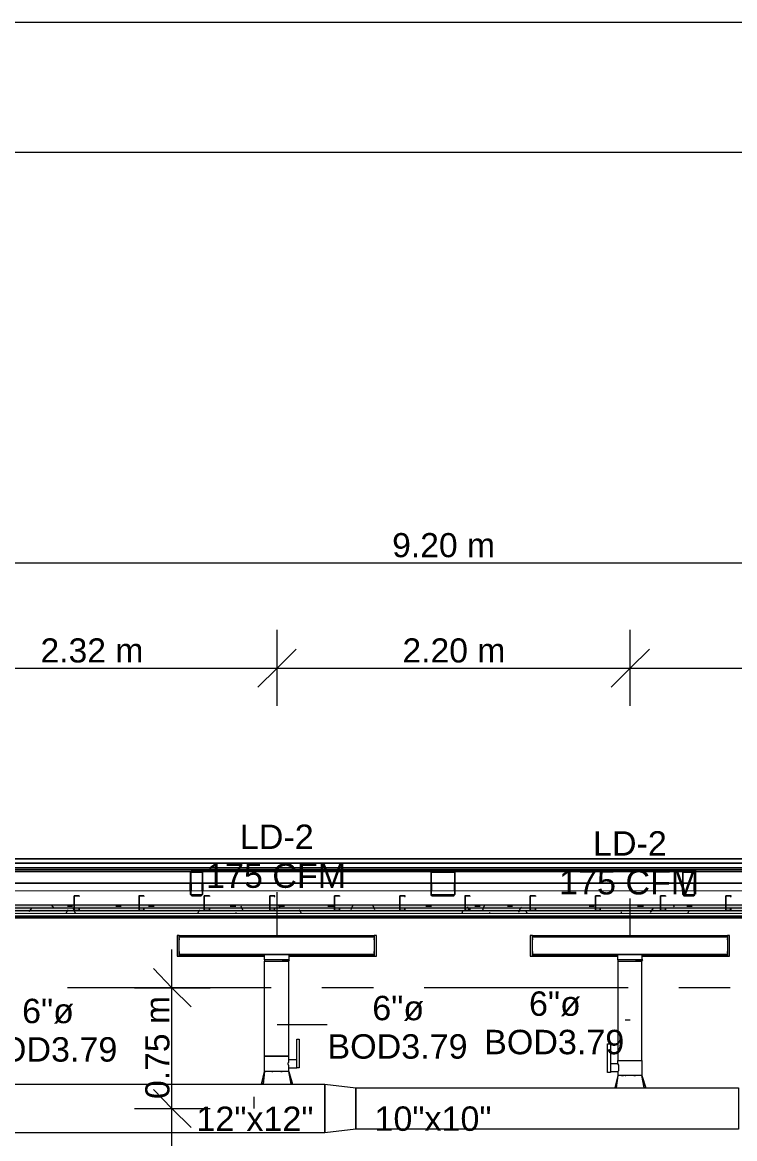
# Model space of a CAD drawing. Header units: metres. Extents: x -2 to 237, y -8 to 52.
# Drawn here: x 48.41 to 52.84, y 45.21 to 52.15 of the extents above; entities that cross this region are included whole.
import ezdxf

# ---------------------------------------------------------------- set-up
doc = ezdxf.new("R2010")
doc.units = ezdxf.units.M
for name, color, linetype, lineweight in [('HVAC - Ductos', 5, 'Continuous', 0), ('PDF2_Text', 7, 'Continuous', 0), ('pie de plano', 7, 'Continuous', 0)]:
    doc.layers.add(name, color=color, linetype=linetype, lineweight=lineweight)
doc.layers.add('PDF2_Geometry', color=7, linetype='Continuous', lineweight=0, true_color=0xaaaaaa)
doc.layers.add('PDF2_Solid Fills', color=7, linetype='Continuous', lineweight=0, true_color=0xffffff)
doc.styles.add('PDF Helvetica', font='')
doc.styles.get('PDF Helvetica').set_extended_font_data('Helvetica')

msp = doc.modelspace()

# ---------------------------------------------------------------- hatches: boundary and pattern name
at = {"layer": 'PDF2_Solid Fills', "lineweight": 0, "transparency": 33554559}
h = msp.add_hatch(color=256, dxfattribs=at)
h.paths.add_polyline_path([(49.527, 46.8615), (49.527, 46.7287), (49.5316, 46.8615)])
h.paths.add_polyline_path([(49.4583, 46.8615), (49.4537, 46.8615), (49.4537, 46.7287)])
h.paths.add_polyline_path([(49.5316, 46.8661), (49.5316, 46.8707), (49.527, 46.8707)])
h.paths.add_polyline_path([(49.5224, 46.8661), (49.5224, 46.8707), (49.4583, 46.8707)])
h.paths.add_polyline_path([(49.5224, 46.7195), (49.5224, 46.7241), (49.4629, 46.7241)])
h.paths.add_polyline_path([(49.4629, 46.7241), (49.4629, 46.7287), (49.4583, 46.7287)])
h = msp.add_hatch(color=256, dxfattribs=at)
h.paths.add_polyline_path([(51.0986, 46.8707), (51.1031, 46.8661), (51.1031, 46.8707)])
h.paths.add_polyline_path([(50.9565, 46.8615), (50.9519, 46.8615), (50.9519, 46.7241)])
h.paths.add_polyline_path([(51.1031, 46.8615), (51.0986, 46.8615), (51.0986, 46.7287), (51.1031, 46.8604)])
h.paths.add_polyline_path([(51.094, 46.8661), (51.094, 46.8707), (50.9611, 46.8707)])
h.paths.add_polyline_path([(50.9565, 46.8661), (50.9565, 46.8707), (50.9519, 46.8707)])
h.paths.add_polyline_path([(51.094, 46.7195), (51.094, 46.7241), (50.9611, 46.7241)])
h = msp.add_hatch(color=256, dxfattribs=at)
h.paths.add_polyline_path([(52.5968, 46.8615), (52.5922, 46.8615), (52.5922, 46.7241), (52.5968, 46.8601)])
h.paths.add_polyline_path([(52.5235, 46.8615), (52.5189, 46.8615), (52.5189, 46.7287)])
h.paths.add_polyline_path([(52.5922, 46.8707), (52.5968, 46.8661), (52.5968, 46.8707)])
h.paths.add_polyline_path([(52.5876, 46.8661), (52.5876, 46.8707), (52.5235, 46.8707)])
h.paths.add_polyline_path([(52.5876, 46.7195), (52.5876, 46.7241), (52.5281, 46.7241)])
h.paths.add_polyline_path([(52.5281, 46.7241), (52.5281, 46.7287), (52.5235, 46.7287)])
h = msp.add_hatch(color=256, dxfattribs=at)
h.paths.add_polyline_path([(16.2639, 46.6599), (16.2639, 46.6462), (17.0702, 46.6462), (17.0702, 46.6599)])
h.paths.add_polyline_path([(14.2296, 46.6599), (12.2045, 46.6645), (11.3936, 46.6645), (11.3936, 46.6462), (14.2296, 46.6462)])
h.paths.add_polyline_path([(38.5859, 46.6599), (38.5859, 46.6416), (39.3923, 46.6416), (39.3923, 46.6599)])
h.paths.add_polyline_path([(9.3593, 46.6462), (9.3593, 46.6645), (6.5232, 46.6645), (6.5232, 46.6462)])
h.paths.add_polyline_path([(41.4266, 46.6599), (41.4266, 46.6416), (43.4517, 46.6416), (43.4517, 46.6599)])
h.paths.add_polyline_path([(4.4889, 46.6462), (4.4889, 46.6645), (4.2965, 46.6645), (4.2965, 46.6462)])
h.paths.add_polyline_path([(44.2672, 46.6599), (44.2672, 46.6416), (46.2923, 46.6416), (46.2923, 46.6599)])
h.paths.add_polyline_path([(14.2342, 46.6599), (14.2342, 46.6462), (16.2593, 46.6462), (16.2593, 46.6599)])
h.paths.add_polyline_path([(48.3266, 46.6599), (48.3266, 46.6416), (49.133, 46.6416), (49.133, 46.6599)])
h.paths.add_polyline_path([(17.0748, 46.6599), (17.0748, 46.6462), (19.1, 46.6462), (19.1, 46.6599)])
h.paths.add_polyline_path([(51.1672, 46.6599), (51.1672, 46.6416), (54.0034, 46.6416), (54.0034, 46.6599)])
h.paths.add_polyline_path([(21.1343, 46.6599), (21.1343, 46.6462), (21.9406, 46.6462), (21.9406, 46.6599)])
h.paths.add_polyline_path([(56.0376, 46.6599), (56.0376, 46.6416), (56.4317, 46.6416), (56.4317, 46.6599)])
h.paths.add_polyline_path([(23.9749, 46.6599), (23.9749, 46.6462), (26, 46.6462), (26, 46.6599)])
h.paths.add_polyline_path([(54.0079, 46.6599), (54.0079, 46.6416), (56.033, 46.6416), (56.033, 46.6599)])
h.paths.add_polyline_path([(26.8155, 46.6599), (26.8155, 46.6462), (28.8407, 46.6462), (28.8407, 46.6599)])
h.paths.add_polyline_path([(49.1376, 46.6599), (49.1376, 46.6416), (51.1627, 46.6416), (51.1627, 46.6599)])
h.paths.add_polyline_path([(31.6859, 46.6599), (31.6859, 46.6462), (33.711, 46.6462), (33.711, 46.6599)])
h.paths.add_polyline_path([(46.2969, 46.6599), (46.2969, 46.6416), (48.322, 46.6416), (48.322, 46.6599)])
h.paths.add_polyline_path([(33.7156, 46.6599), (33.7156, 46.6462), (36.5516, 46.6462), (36.5516, 46.6599)])
h.paths.add_polyline_path([(43.4563, 46.6599), (43.4563, 46.6416), (44.2627, 46.6416), (44.2627, 46.6599)])
h.paths.add_polyline_path([(28.8453, 46.6599), (28.8453, 46.6462), (31.6813, 46.6462), (31.6813, 46.6599)])
h.paths.add_polyline_path([(39.3969, 46.6599), (39.3969, 46.6416), (41.422, 46.6416), (41.422, 46.6599)])
h.paths.add_polyline_path([(26.0046, 46.6599), (26.0046, 46.6462), (26.8109, 46.6462), (26.8109, 46.6599)])
h.paths.add_polyline_path([(37.2847, 46.6462), (38.5711, 46.6416), (38.5813, 46.6416), (38.5813, 46.6599), (36.5562, 46.6599), (36.5562, 46.6462)])
h.paths.add_polyline_path([(21.9452, 46.6599), (21.9452, 46.6462), (23.9703, 46.6462), (23.9703, 46.6599)])
h.paths.add_polyline_path([(11.389, 46.6462), (11.389, 46.6645), (9.3639, 46.6645), (9.3639, 46.6462)])
h.paths.add_polyline_path([(19.1046, 46.6599), (19.1046, 46.6462), (21.1297, 46.6462), (21.1297, 46.6599)])
h.paths.add_polyline_path([(6.5186, 46.6462), (6.5186, 46.6645), (4.4935, 46.6645), (4.4935, 46.6462)])
for points in [[(56.2254, 46.6325), (56.4317, 46.6279), (56.4317, 46.6416), (37.3672, 46.6462), (4.2965, 46.6462), (4.2965, 46.6325)], [(4.2965, 46.6141), (56.2254, 46.6141), (56.4301, 46.6096), (56.4317, 46.6096), (56.4317, 46.6279), (4.2965, 46.6279)]]:
    msp.add_hatch(color=256, dxfattribs=at).paths.add_polyline_path(points)

# ---------------------------------------------------------------- linework, layer by layer
at = {"layer": 'HVAC - Ductos', "color": 252, "lineweight": 0, "true_color": 0x939598}
for points in [[(6.4041, 48.7904), (15.8378, 48.7904), (25.0379, 48.7904), (37.216, 48.7904), (46.4298, 48.7904), (55.8635, 48.7904)], [(49.9944, 47.9015), (49.9944, 48.1352), (49.9944, 48.3735)], [(52.1936, 47.9015), (52.1936, 48.1352), (52.1936, 48.3735)], [(50.1135, 48.2544), (49.9944, 48.1352), (49.8752, 48.0161)], [(52.3127, 48.2544), (52.1936, 48.1352), (52.0745, 48.0161)], [(23.7596, 48.1352), (26.0412, 48.1352), (28.5199, 48.1352), (30.9712, 48.1352), (33.1978, 48.1352), (35.5208, 48.1352), (37.216, 48.1352), (38.5539, 48.1352), (40.7118, 48.1352), (42.934, 48.1352), (45.1332, 48.1352), (46.4298, 48.1352), (47.6806, 48.1352), (49.9944, 48.1352), (52.1936, 48.1352), (54.1912, 48.1352), (55.8635, 48.1352)]]:
    msp.add_lwpolyline(points, dxfattribs=at)
at = {"layer": 'HVAC - Ductos', "lineweight": 0}
for points in [[(49.9944, 46.4721), (49.9944, 46.7424)], [(52.1936, 46.4721), (52.1936, 46.7011)], [(49.385, 46.4538), (49.385, 46.4492), (49.385, 46.4446), (49.385, 46.4492), (49.385, 46.4675), (49.385, 46.4721), (50.5992, 46.4721), (50.5992, 46.4675), (50.5992, 46.4492), (50.5992, 46.4446), (50.5992, 46.4492), (50.5992, 46.4538)], [(50.5992, 46.4675), (49.385, 46.4675)], [(49.385, 46.3988), (49.385, 46.408), (49.385, 46.4171)], [(50.5992, 46.4171), (50.5992, 46.408), (50.5992, 46.3988)], [(51.5842, 46.4538), (51.5842, 46.4492), (51.5842, 46.4446), (51.5842, 46.4492), (51.5842, 46.4675), (51.5842, 46.4721), (52.7984, 46.4721), (52.7984, 46.4675), (52.7984, 46.4492), (52.7984, 46.4446), (52.7984, 46.4492), (52.7984, 46.4538)], [(52.7984, 46.4675), (51.5842, 46.4675)], [(51.5842, 46.3988), (51.5842, 46.408), (51.5842, 46.4171)], [(52.7984, 46.4171), (52.7984, 46.408), (52.7984, 46.3988)], [(49.3392, 45.1571), (49.3392, 46.385)], [(49.385, 46.3667), (49.385, 46.3438), (49.385, 46.3484), (49.9165, 46.3484)], [(49.385, 46.3438), (49.9165, 46.3438)], [(49.9165, 46.3209), (49.9165, 46.3117), (49.921, 46.3117), (49.9394, 46.3117), (49.9623, 46.3117), (49.9944, 46.3117), (50.0218, 46.3117), (50.0494, 46.3117), (50.0631, 46.3117), (50.0676, 46.3117), (50.0722, 46.3209), (50.0631, 46.3209), (50.0494, 46.3209), (50.0218, 46.3209), (49.9944, 46.3209), (49.9623, 46.3209), (49.9394, 46.3209), (49.921, 46.3209), (49.9165, 46.3209), (49.9165, 46.353), (49.921, 46.353), (49.9256, 46.353), (49.9394, 46.353), (49.9532, 46.353), (49.9714, 46.353), (49.9944, 46.353), (50.0127, 46.353), (50.031, 46.353), (50.0494, 46.353), (50.0585, 46.353), (50.0676, 46.353), (50.0676, 46.3209)], [(50.5992, 46.3667), (50.5992, 46.3438), (50.5992, 46.3484), (50.0676, 46.3484)], [(50.0676, 46.3438), (50.5992, 46.3438)], [(51.5842, 46.3667), (51.5842, 46.3438), (51.5842, 46.3484), (52.1157, 46.3484)], [(51.5842, 46.3438), (52.1157, 46.3438)], [(52.1157, 46.3209), (52.1157, 46.3117), (52.1203, 46.3117), (52.1386, 46.3117), (52.1615, 46.3117), (52.1936, 46.3117), (52.221, 46.3117), (52.2486, 46.3117), (52.2623, 46.3117), (52.2669, 46.3117), (52.2714, 46.3209), (52.2623, 46.3209), (52.2486, 46.3209), (52.221, 46.3209), (52.1936, 46.3209), (52.1615, 46.3209), (52.1386, 46.3209), (52.1203, 46.3209), (52.1157, 46.3209), (52.1157, 46.353), (52.1203, 46.353), (52.1249, 46.353), (52.1386, 46.353), (52.1524, 46.353), (52.1707, 46.353), (52.1936, 46.353), (52.2119, 46.353), (52.2302, 46.353), (52.2486, 46.353), (52.2577, 46.353), (52.2669, 46.353), (52.2669, 46.3209)], [(52.7984, 46.3667), (52.7984, 46.3438), (52.7984, 46.3484), (52.2669, 46.3484)], [(52.2669, 46.3438), (52.7984, 46.3438)], [(49.2247, 46.2659), (49.3392, 46.1468), (49.4583, 46.0277)], [(50.0814, 45.5466), (50.0676, 45.6245), (50.0631, 45.6245), (50.0585, 45.6245), (50.0494, 45.6245), (50.031, 45.6245), (50.0127, 45.6245), (49.9944, 45.6245), (49.9714, 45.6245), (49.9532, 45.6245), (49.9394, 45.6245), (49.9256, 45.6245), (49.921, 45.6245), (49.9165, 45.6245), (49.9165, 45.7207), (49.921, 45.7207), (49.9256, 45.7207), (49.9394, 45.7207), (49.9532, 45.7207), (49.9714, 45.7207), (49.9944, 45.7207), (50.0127, 45.7207), (50.031, 45.7207), (50.0494, 45.7207), (50.0585, 45.7207), (50.0676, 45.7207), (50.0676, 46.3117), (50.0631, 46.3117), (50.0585, 46.3117), (50.0494, 46.3117), (50.031, 46.3117), (50.0264, 46.3117)], [(50.0676, 45.6245), (50.0676, 45.6474), (50.1181, 45.6474), (50.1181, 45.652), (50.1181, 45.6566), (50.1181, 45.6611), (50.1181, 45.6657), (50.1181, 45.6749), (50.1181, 45.6795), (50.1181, 45.684), (50.1181, 45.6932), (50.1181, 45.6977), (50.0676, 45.6977), (50.0676, 45.7207), (50.0585, 45.7207), (50.0494, 45.7207), (50.031, 45.7207), (50.0127, 45.7207), (49.9944, 45.7207), (49.9714, 45.7207), (49.9532, 45.7207), (49.9394, 45.7207), (49.9256, 45.7207), (49.921, 45.7207), (49.9165, 45.7207), (49.9165, 46.3117), (49.921, 46.3117)], [(49.9256, 46.3117), (49.9394, 46.3117), (49.9532, 46.3117), (49.9623, 46.3117)], [(49.9669, 46.3117), (49.9714, 46.3117), (49.9944, 46.3117), (50.0127, 46.3117), (50.0173, 46.3117)], [(52.0699, 45.6749), (52.1157, 45.6749), (52.1157, 45.6932), (52.1203, 45.6932), (52.1249, 45.6932), (52.1386, 45.6932), (52.1524, 45.6932), (52.1707, 45.6932), (52.1936, 45.6932), (52.2119, 45.6932), (52.2302, 45.6932), (52.2486, 45.6932), (52.2577, 45.6932), (52.2669, 45.6932), (52.2669, 46.3117), (52.2623, 46.3117), (52.2577, 46.3117), (52.2486, 46.3117), (52.2302, 46.3117), (52.2256, 46.3117)], [(52.1203, 46.3117), (52.1157, 46.3117), (52.1157, 45.6932), (52.1203, 45.6932), (52.1249, 45.6932), (52.1386, 45.6932), (52.1524, 45.6932), (52.1707, 45.6932), (52.1936, 45.6932), (52.2119, 45.6932), (52.2302, 45.6932), (52.2486, 45.6932), (52.2577, 45.6932), (52.2669, 45.6932), (52.2669, 45.6015), (52.2623, 45.6015), (52.2577, 45.6015), (52.2486, 45.6015), (52.2302, 45.6015), (52.2119, 45.6015), (52.1936, 45.6015), (52.1707, 45.6015), (52.1524, 45.6015), (52.1386, 45.6015), (52.1249, 45.6015), (52.1203, 45.6015), (52.1157, 45.6015), (52.0974, 45.5237), (52.1019, 45.5237)], [(52.1249, 46.3117), (52.1386, 46.3117), (52.1524, 46.3117), (52.1615, 46.3117)], [(52.1661, 46.3117), (52.1707, 46.3117), (52.1936, 46.3117), (52.2119, 46.3117), (52.2165, 46.3117)], [(49.1055, 46.1468), (49.3392, 46.1468), (49.5774, 46.1468)], [(49.9944, 45.9177), (50.3059, 45.9177)], [(52.1936, 45.9452), (52.1615, 45.9452)], [(50.0676, 45.6474), (50.0676, 45.652), (50.0676, 45.6611), (50.0631, 45.6703), (50.0631, 45.6795), (50.0676, 45.684), (50.0676, 45.6932), (50.0676, 45.6977)], [(52.0699, 45.6703), (52.0699, 45.6657), (52.0699, 45.6611), (52.0699, 45.6566), (52.0699, 45.6474), (52.0699, 45.6428), (52.0699, 45.6337), (52.0699, 45.6291), (52.0699, 45.6245), (52.1157, 45.6245), (52.1157, 45.6015), (52.1065, 45.5237)], [(52.1157, 45.6749), (52.1157, 45.6703), (52.1203, 45.6657), (52.1203, 45.6611), (52.1203, 45.652), (52.1203, 45.6428), (52.1203, 45.6337), (52.1203, 45.6291), (52.1157, 45.6245)], [(49.9165, 45.6245), (49.9073, 45.5466), (49.921, 45.5466), (49.9394, 45.5466), (49.944, 45.5466), (49.9486, 45.5466), (49.9577, 45.5466), (49.9714, 45.5466), (49.976, 45.5466)], [(49.921, 45.6245), (49.921, 45.6245)], [(49.921, 45.6245), (49.921, 45.6245)], [(50.0906, 45.5466), (50.0676, 45.6245), (50.0906, 45.5466)], [(52.1157, 45.6015), (52.0974, 45.5237), (52.1019, 45.5237), (52.1065, 45.5237), (52.1157, 45.5237)], [(52.1203, 45.6015), (52.1203, 45.6015)], [(52.1203, 45.6015), (52.1203, 45.6015)], [(52.2898, 45.5237), (52.2669, 45.6015), (52.2898, 45.5237)], [(52.2806, 45.5237), (52.2669, 45.6015)], [(49.2247, 45.5145), (49.3392, 45.3954), (49.4583, 45.2762)], [(49.9806, 45.5466), (50.0036, 45.5466), (50.0081, 45.5466), (50.0127, 45.5466), (50.0264, 45.5466), (50.0356, 45.5466), (50.0402, 45.5466), (50.0494, 45.5466), (50.0631, 45.5466)], [(50.0676, 45.5466), (50.0768, 45.5466), (50.0814, 45.5466), (50.086, 45.5466), (50.0906, 45.5466), (50.086, 45.5466)], [(52.1203, 45.5237), (52.1386, 45.5237), (52.1432, 45.5237), (52.1478, 45.5237), (52.1569, 45.5237), (52.1707, 45.5237), (52.1752, 45.5237)], [(52.1798, 45.5237), (52.2028, 45.5237), (52.2074, 45.5237), (52.2119, 45.5237), (52.2256, 45.5237), (52.2348, 45.5237), (52.2394, 45.5237), (52.2486, 45.5237), (52.2623, 45.5237)], [(52.2669, 45.5237), (52.276, 45.5237), (52.2806, 45.5237), (52.2852, 45.5237), (52.2898, 45.5237), (52.2852, 45.5237)], [(52.2714, 45.5237), (52.2714, 45.5237)], [(49.8523, 45.3954), (49.8523, 45.4687)], [(49.1055, 45.3954), (49.3392, 45.3954), (49.5774, 45.3954)]]:
    msp.add_lwpolyline(points, dxfattribs=at)
for points in [[(49.3712, 46.4721), (49.3712, 46.3438), (49.385, 46.3438), (49.385, 46.4721)], [(49.385, 46.4629), (50.5992, 46.4629), (50.5992, 46.353), (49.385, 46.353)], [(50.6129, 46.4721), (50.5992, 46.4721), (50.5992, 46.3438), (50.6129, 46.3438)], [(51.5705, 46.4721), (51.5705, 46.3438), (51.5842, 46.3438), (51.5842, 46.4721)], [(51.5842, 46.4629), (52.7984, 46.4629), (52.7984, 46.353), (51.5842, 46.353)], [(52.8121, 46.4721), (52.7984, 46.4721), (52.7984, 46.3438), (52.8121, 46.3438)], [(49.385, 46.3713), (49.385, 46.3667), (49.385, 46.3621), (49.385, 46.3667)], [(50.5992, 46.353), (49.385, 46.353)], [(50.5992, 46.3621), (50.5992, 46.3667), (50.5992, 46.3713), (50.5992, 46.3667)], [(51.5842, 46.3713), (51.5842, 46.3667), (51.5842, 46.3621), (51.5842, 46.3667)], [(52.7984, 46.353), (51.5842, 46.353)], [(52.7984, 46.3621), (52.7984, 46.3667), (52.7984, 46.3713), (52.7984, 46.3667)], [(50.1181, 45.826), (50.1318, 45.826), (50.1318, 45.6474), (50.1181, 45.6474)], [(52.0515, 45.7986), (52.0699, 45.7986), (52.0699, 45.6199), (52.0515, 45.6199)], [(49.8982, 45.5466), (49.9165, 45.6245), (49.8982, 45.5466), (49.9027, 45.5466)], [(49.9669, 45.6245), (49.9623, 45.6245)], [(50.0264, 45.6245), (50.0218, 45.6245), (50.0173, 45.6245), (50.0218, 45.6245)], [(52.1524, 45.6015), (52.1386, 45.6015)], [(52.1661, 45.6015), (52.1615, 45.6015)], [(52.2256, 45.6015), (52.221, 45.6015), (52.2165, 45.6015), (52.221, 45.6015)], [(48.3587, 45.5466), (50.2922, 45.5466), (50.2922, 45.2442), (48.3587, 45.2442)], [(50.2922, 45.5466), (50.4846, 45.5237), (50.4846, 45.2671), (50.2922, 45.2442)], [(50.4846, 45.5237), (52.8671, 45.5237), (52.8671, 45.2671), (50.4846, 45.2671)]]:
    msp.add_lwpolyline(points, close=True, dxfattribs=at)
at = {"layer": 'PDF2_Geometry', "lineweight": 0}
for points in [[(37.2298, 46.9486), (38.7646, 46.9486), (40.2949, 46.9486), (41.8298, 46.9486), (43.36, 46.9486), (44.895, 46.9486), (46.4252, 46.9486), (47.9601, 46.9486), (49.4904, 46.9486), (51.0252, 46.9486), (52.5601, 46.9486), (54.0904, 46.9486), (52.5601, 46.9486), (51.0252, 46.9486), (49.4904, 46.9486), (47.9601, 46.9486), (46.4252, 46.9486), (44.895, 46.9486), (43.36, 46.9486), (41.8298, 46.9486), (40.2949, 46.9486), (38.7646, 46.9486), (37.2298, 46.9486)], [(49.5316, 46.9486), (49.4537, 46.9486)], [(51.0619, 46.9486), (50.9886, 46.9486)], [(52.5968, 46.9486), (52.5189, 46.9486)], [(47.9326, 46.8707), (46.4939, 46.8707), (47.9601, 46.8707), (49.4904, 46.8707), (50.9611, 46.8707), (49.5224, 46.8707)], [(47.9921, 46.8707), (49.4629, 46.8707)], [(52.5281, 46.8707), (51.094, 46.8707), (52.5601, 46.8707), (54.0904, 46.8707), (55.552, 46.8707), (54.1225, 46.8707)], [(52.5876, 46.8707), (54.0629, 46.8707)], [(56.4317, 46.747), (4.2965, 46.7516)], [(49.4537, 46.747), (49.4537, 46.7973)], [(49.4583, 46.7973), (49.4583, 46.747)], [(49.527, 46.747), (49.527, 46.7973)], [(49.5316, 46.7973), (49.5316, 46.747)], [(50.9519, 46.7973), (50.9519, 46.747)], [(50.9565, 46.7973), (50.9565, 46.747)], [(51.0986, 46.747), (51.0986, 46.7973)], [(51.1032, 46.747), (51.1032, 46.7973)], [(52.5189, 46.747), (52.5189, 46.7973)], [(52.5235, 46.7973), (52.5235, 46.747)], [(52.5922, 46.747), (52.5922, 46.7973)], [(52.5968, 46.7973), (52.5968, 46.747)], [(4.2965, 46.6141), (56.4317, 46.6095)], [(23.1914, 46.6279), (56.4317, 46.6279)], [(49.133, 46.6599), (48.7298, 46.6599), (48.322, 46.6599), (47.9189, 46.6599), (47.5111, 46.6599), (47.1079, 46.6599), (46.7001, 46.6599), (46.2969, 46.6599)], [(49.133, 46.6416), (48.7298, 46.6416), (48.322, 46.6416), (47.9189, 46.6416), (47.5111, 46.6416), (47.1079, 46.6416), (46.7001, 46.6416), (46.2969, 46.6416)], [(51.1627, 46.6599), (50.7595, 46.6599), (50.3517, 46.6599), (49.9486, 46.6599), (49.5408, 46.6599), (49.1376, 46.6599)], [(51.1627, 46.6416), (50.7595, 46.6416), (50.3517, 46.6416), (49.9486, 46.6416), (49.5408, 46.6416), (49.1376, 46.6416)], [(54.0034, 46.6599), (53.6001, 46.6599), (53.1924, 46.6599), (52.7892, 46.6599), (52.3814, 46.6599), (51.9783, 46.6599), (51.5705, 46.6599), (51.1672, 46.6599)], [(54.0034, 46.6416), (53.6001, 46.6416), (53.1924, 46.6416), (52.7892, 46.6416), (52.3814, 46.6416), (51.9783, 46.6416), (51.5705, 46.6416), (51.1672, 46.6416)], [(55.5245, 46.5912), (46.5306, 46.5912)], [(49.9577, 46.1468), (48.6885, 46.1468)], [(50.5946, 46.1468), (50.2739, 46.1468)], [(52.1798, 46.1468), (50.9107, 46.1468)], [(52.8167, 46.1468), (52.4959, 46.1468)]]:
    msp.add_lwpolyline(points, dxfattribs=at)
for points in [[(49.4904, 46.9211), (47.9601, 46.9211)], [(49.4904, 46.8936), (47.9601, 46.8936)], [(51.0252, 46.9211), (49.4904, 46.9211)], [(51.0252, 46.8936), (49.4904, 46.8936)], [(52.5601, 46.9211), (51.0252, 46.9211)], [(52.5601, 46.8936), (51.0252, 46.8936)], [(54.0904, 46.9211), (52.5601, 46.9211)], [(54.0904, 46.8936), (52.5601, 46.8936)], [(49.4904, 46.8799), (47.9601, 46.8799)], [(49.5316, 46.8615), (49.527, 46.8707), (49.5224, 46.8707), (49.4629, 46.8707), (49.4583, 46.8707), (49.4537, 46.8615), (49.4537, 46.7287), (49.4583, 46.7241), (49.4629, 46.7195), (49.5224, 46.7195), (49.527, 46.7241), (49.5316, 46.7287)], [(49.4629, 46.8661), (49.5224, 46.8661), (49.527, 46.8661), (49.527, 46.8615), (49.527, 46.7287), (49.527, 46.7241), (49.5224, 46.7241), (49.4629, 46.7241), (49.4583, 46.7287), (49.4583, 46.8615)], [(51.0252, 46.8799), (49.4904, 46.8799)], [(50.9611, 46.7195), (51.094, 46.7195), (51.0986, 46.7241), (51.1032, 46.7287), (51.1032, 46.8615), (51.0986, 46.8707), (51.094, 46.8707), (50.9611, 46.8707), (50.9519, 46.8707), (50.9519, 46.8615), (50.9519, 46.7287), (50.9519, 46.7241)], [(51.0986, 46.7287), (51.0986, 46.7241), (51.094, 46.7241), (50.9611, 46.7241), (50.9565, 46.7241), (50.9565, 46.7287), (50.9565, 46.8615), (50.9565, 46.8661), (50.9611, 46.8661), (51.094, 46.8661), (51.0986, 46.8661), (51.0986, 46.8615)], [(52.5601, 46.8799), (51.0252, 46.8799)], [(52.5189, 46.7287), (52.5235, 46.7241), (52.5281, 46.7195), (52.5876, 46.7195), (52.5968, 46.7241), (52.5968, 46.7287), (52.5968, 46.8615), (52.5968, 46.8707), (52.5876, 46.8707), (52.5281, 46.8707), (52.5235, 46.8707), (52.5189, 46.8615)], [(52.5876, 46.7241), (52.5281, 46.7241), (52.5235, 46.7287), (52.5235, 46.8615), (52.5281, 46.8661), (52.5876, 46.8661), (52.5922, 46.8661), (52.5922, 46.8615), (52.5922, 46.7287), (52.5922, 46.7241)], [(54.0904, 46.8799), (52.5601, 46.8799)], [(47.9601, 46.7973), (47.9967, 46.7973), (49.4537, 46.7973), (47.9967, 46.7973), (47.9601, 46.7973), (47.928, 46.7973)], [(49.4904, 46.7973), (49.527, 46.7973), (49.4904, 46.7973), (49.4583, 46.7973)], [(49.5316, 46.7973), (50.9519, 46.7973)], [(51.0252, 46.7973), (51.0986, 46.7973), (51.0252, 46.7973), (50.9565, 46.7973)], [(51.1032, 46.7973), (52.5189, 46.7973)], [(52.5235, 46.7973), (52.5601, 46.7973), (52.5922, 46.7973), (52.5601, 46.7973)], [(52.5968, 46.7973), (54.0537, 46.7973)], [(48.7619, 46.7195), (48.7298, 46.7195), (48.7298, 46.6325), (48.7298, 46.6279), (48.7619, 46.6279), (48.7619, 46.637), (48.7619, 46.6279), (48.7298, 46.6279), (48.7298, 46.6325), (48.7298, 46.7195), (48.7619, 46.7195), (48.7619, 46.7149)], [(49.1651, 46.7195), (49.1376, 46.7195), (49.133, 46.7195), (49.133, 46.6325), (49.1376, 46.6279), (49.1651, 46.6279), (49.1651, 46.637), (49.1651, 46.6279), (49.1376, 46.6279), (49.1376, 46.6325), (49.1376, 46.7195), (49.1651, 46.7195), (49.1651, 46.7149)], [(49.5729, 46.7195), (49.5408, 46.7195), (49.5408, 46.6325), (49.5408, 46.6279), (49.5729, 46.6279), (49.5729, 46.637), (49.5729, 46.6279), (49.5408, 46.6279), (49.5408, 46.6325), (49.5408, 46.7195), (49.5729, 46.7195), (49.5729, 46.7149)], [(49.9806, 46.7195), (49.9486, 46.7195), (49.9486, 46.6325), (49.9486, 46.6279), (49.9806, 46.6279), (49.9806, 46.637), (49.976, 46.637), (49.976, 46.6279), (49.9486, 46.6279), (49.9486, 46.6325), (49.9486, 46.7195), (49.976, 46.7195), (49.976, 46.7149), (49.9806, 46.7149)], [(50.3838, 46.7195), (50.3563, 46.7195), (50.3517, 46.7195), (50.3517, 46.6325), (50.3517, 46.6279), (50.3563, 46.6279), (50.3838, 46.6279), (50.3838, 46.637), (50.3838, 46.6279), (50.3563, 46.6279), (50.3517, 46.6325), (50.3517, 46.7195), (50.3563, 46.7195), (50.3838, 46.7195), (50.3838, 46.7149)], [(50.7916, 46.7195), (50.7595, 46.7195), (50.7595, 46.6325), (50.7595, 46.6279), (50.7916, 46.6279), (50.7916, 46.637), (50.787, 46.637), (50.787, 46.6279), (50.7595, 46.6279), (50.7595, 46.6325), (50.7595, 46.7195), (50.787, 46.7195), (50.787, 46.7149), (50.7916, 46.7149)], [(51.1948, 46.7195), (51.1672, 46.7195), (51.1627, 46.7195), (51.1627, 46.6325), (51.1627, 46.6279), (51.1672, 46.6279), (51.1948, 46.6279), (51.1948, 46.637), (51.1948, 46.6279), (51.1672, 46.6279), (51.1672, 46.6325), (51.1672, 46.7195), (51.1948, 46.7195), (51.1948, 46.7149)], [(51.6026, 46.7195), (51.5705, 46.7195), (51.5705, 46.6325), (51.5705, 46.6279), (51.6026, 46.6279), (51.6026, 46.637), (51.6026, 46.6279), (51.5705, 46.6279), (51.5705, 46.6325), (51.5705, 46.7195), (51.6026, 46.7195), (51.6026, 46.7149)], [(52.0057, 46.7195), (51.9783, 46.7195), (51.9783, 46.6325), (51.9783, 46.6279), (52.0057, 46.6279), (52.0057, 46.637), (52.0057, 46.6279), (51.9783, 46.6279), (51.9783, 46.6325), (51.9783, 46.7195), (52.0057, 46.7195), (52.0057, 46.7149)], [(52.4135, 46.7195), (52.386, 46.7195), (52.3814, 46.7195), (52.3814, 46.6325), (52.3814, 46.6279), (52.386, 46.6279), (52.4135, 46.6279), (52.4135, 46.637), (52.4135, 46.6279), (52.386, 46.6279), (52.3814, 46.6325), (52.3814, 46.7195), (52.386, 46.7195), (52.4135, 46.7195), (52.4135, 46.7149)], [(52.8212, 46.7195), (52.7892, 46.7195), (52.7892, 46.6325), (52.7892, 46.6279), (52.8212, 46.6279), (52.8212, 46.637), (52.8167, 46.637), (52.8167, 46.6279), (52.7892, 46.6279), (52.7892, 46.6325), (52.7892, 46.7195), (52.8167, 46.7195), (52.8167, 46.7149), (52.8212, 46.7149)], [(46.5306, 46.5912), (55.5245, 46.5912)], [(46.5306, 46.5912), (55.5245, 46.5912)], [(46.5306, 46.5821), (55.5245, 46.5821)]]:
    msp.add_lwpolyline(points, close=True, dxfattribs=at)
at = {"layer": 'PDF2_Geometry', "color": 254, "lineweight": 0, "true_color": 0xd2d2d2}
for points in [[(48.7298, 46.6966), (48.7298, 46.7011)], [(48.7527, 46.7195), (48.7527, 46.7195)], [(50.7595, 46.7149), (50.7595, 46.7195)], [(50.7641, 46.7195), (50.7641, 46.7195)], [(49.1651, 46.6325), (49.1651, 46.6325)], [(49.1651, 46.6279), (49.1651, 46.6279)], [(49.5454, 46.6279), (49.5454, 46.6279)], [(51.1718, 46.6279), (51.1764, 46.6279)], [(51.5705, 46.6462), (51.5705, 46.6462)]]:
    msp.add_lwpolyline(points, dxfattribs=at)
at = {"layer": 'PDF2_Geometry', "color": 254, "lineweight": 0, "true_color": 0xeaeaea}
for points in [[(48.4641, 46.6462), (48.4641, 46.6416), (48.4549, 46.6279), (48.4503, 46.6187)], [(48.6015, 46.6462), (48.5923, 46.6599)], [(48.6931, 46.6325), (48.6885, 46.6279), (48.6794, 46.6095)], [(48.6885, 46.6553), (48.7207, 46.6553)], [(48.739, 46.6095), (48.7298, 46.6279), (48.7252, 46.6416)], [(48.991, 46.6553), (49.0231, 46.6553)], [(49.1926, 46.6553), (49.2292, 46.6553)], [(49.5133, 46.6279), (49.5087, 46.6279), (49.4996, 46.6095)], [(49.7011, 46.6553), (49.7378, 46.6553)], [(49.7378, 46.6141), (49.7378, 46.6095)], [(49.7836, 46.6279), (49.7745, 46.6416), (49.7699, 46.6553)], [(50.0127, 46.6416), (50.0036, 46.6599)], [(50.0081, 46.6553), (50.0402, 46.6553)], [(50.0127, 46.6416), (50.0127, 46.6416)], [(50.1456, 46.6095), (50.1364, 46.6279), (50.1318, 46.6325)], [(50.3105, 46.6553), (50.3471, 46.6553)], [(50.4663, 46.6599), (50.4571, 46.6416), (50.4525, 46.6325)], [(50.6037, 46.6325), (50.5992, 46.6416), (50.59, 46.6599)], [(50.9199, 46.6553), (50.9565, 46.6553)], [(51.149, 46.6233), (51.1444, 46.6095)], [(51.1948, 46.6233), (51.1948, 46.6279), (51.1902, 46.6279), (51.1856, 46.6416), (51.181, 46.6508)], [(51.2268, 46.6553), (51.2589, 46.6553)], [(51.2864, 46.6599), (51.2772, 46.6416), (51.2727, 46.6279)], [(51.3185, 46.6095), (51.3185, 46.6141)], [(51.4285, 46.6553), (51.4605, 46.6553)], [(51.5155, 46.6462), (51.5109, 46.6416), (51.5017, 46.6279), (51.4972, 46.6141)], [(51.5521, 46.6095), (51.543, 46.6279)], [(51.543, 46.6279), (51.543, 46.6279)], [(51.937, 46.6553), (51.9691, 46.6553)], [(52.1386, 46.6095), (52.1386, 46.6187)], [(52.2394, 46.6553), (52.276, 46.6553)], [(52.3356, 46.6416), (52.3264, 46.6279), (52.3173, 46.6141)], [(52.4685, 46.6508), (52.4639, 46.6599)], [(52.5463, 46.6553), (52.5785, 46.6553)], [(52.5601, 46.6279), (52.5509, 46.6095)], [(52.5601, 46.6279), (52.5601, 46.6279)]]:
    msp.add_lwpolyline(points, dxfattribs=at)
at = {"layer": 'pie de plano', "color": 7, "lineweight": 0}
msp.add_lwpolyline([(87.8715, 52.1541), (87.8715, -7.8248), (-2.0995, -7.8248), (-2.0995, 52.1541)], close=True, dxfattribs=at)
msp.add_lwpolyline([(87.3946, 51.3432), (-0.9999, 51.3432), (-0.9999, -7.1605), (87.3946, -7.1605)], dxfattribs=at)

# ---------------------------------------------------------------- texts
at = {"layer": 'PDF2_Text', "color": 252, "lineweight": 0, "true_color": 0x939598, "char_height": 0.15002, "attachment_point": 4, "style": 'PDF Helvetica'}
for s, insert in [('9.20 m', (50.7109, 48.8998)), ('2.32 m', (48.5208, 48.2446)), ('2.20 m', (50.7751, 48.2446))]:
    msp.add_mtext(s, dxfattribs=dict(at, insert=insert))
at = {"layer": 'PDF2_Text', "lineweight": 0, "char_height": 0.1519, "attachment_point": 4, "style": 'PDF Helvetica'}
for s, insert in [('LD-2', (49.7624, 47.0861)), ('LD-2', (51.9617, 47.0448)), ('175 CFM', (49.5517, 46.8432)), ('175 CFM', (51.7509, 46.802)), ('6"ø', (51.5631, 46.046)), ('6"ø', (48.4062, 46.0002)), ('6"ø', (50.5871, 46.0185)), ('BOD3.79', (50.3077, 45.7803)), ('BOD3.79', (51.2836, 45.8078)), ('BOD3.79', (48.1267, 45.7619)), ('12"x12"', (49.4921, 45.3312)), ('10"x10"', (50.6009, 45.3312))]:
    msp.add_mtext(s, dxfattribs=dict(at, insert=insert))
at = {"layer": 'PDF2_Text', "lineweight": 0, "insert": (49.2495, 45.4546), "char_height": 0.15002, "attachment_point": 4, "rotation": 90, "style": 'PDF Helvetica'}
msp.add_mtext('0.75 m', dxfattribs=at)

doc.saveas('drawing.dxf')
